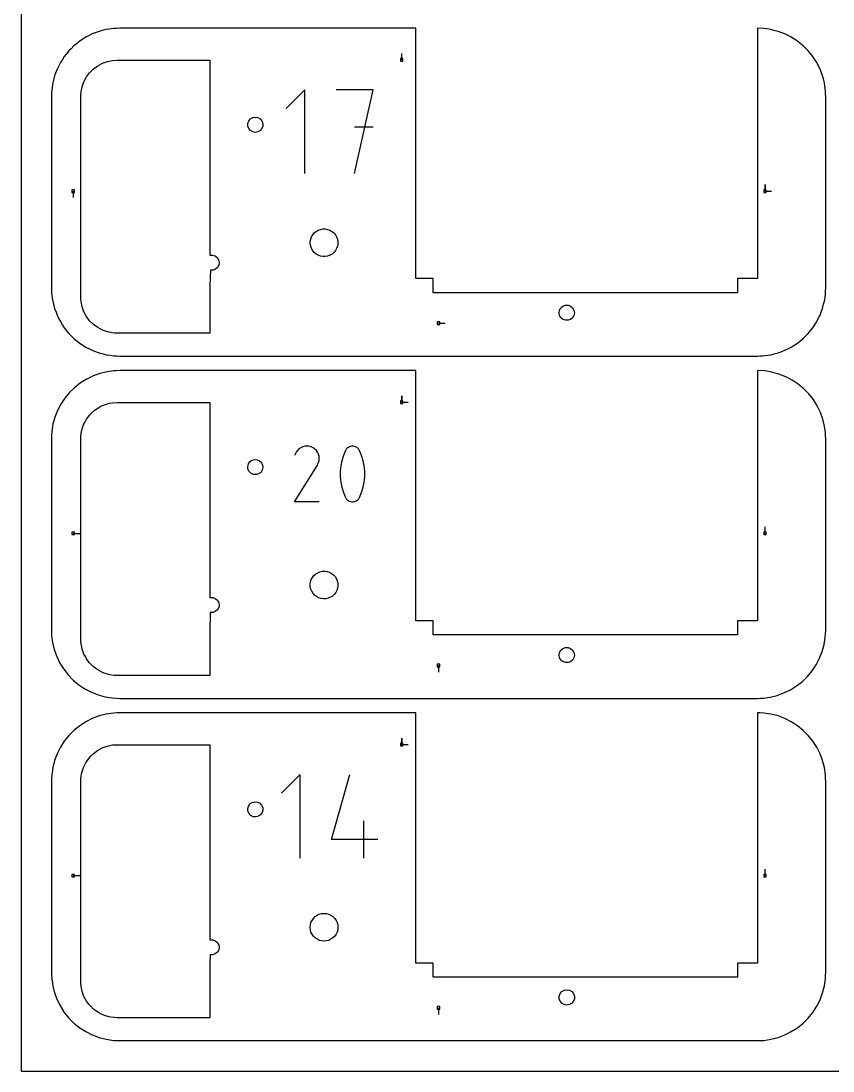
# Model space of a CAD drawing. Extents: x 0 to 570, y 0 to 470.
# Drawn here: x 0 to 178.3, y 0 to 230.6 of the extents above; entities that cross this region are included whole.
import ezdxf

# ---------------------------------------------------------------- set-up
doc = ezdxf.new("R2010")
doc.units = 0

msp = doc.modelspace()

# ---------------------------------------------------------------- linework, layer by layer
at = {"layer": 'annotation', "color": 1}
for p, q in [((83.571877, 222.055631), (83.571877, 223.484381)), ((62.272678, 215.481002), (58.190606, 211.397779)), ((62.272678, 197.119166), (62.272678, 215.481002)), ((77.322509, 215.481002), (69.157215, 215.481002)), ((73.240438, 197.119166), (77.322509, 215.481002)), ((77.322509, 207.304193), (73.240438, 207.304193)), ((163.33438, 193.255631), (163.33438, 194.684381)), ((163.33438, 193.255631), (163.33438, 194.684381)), ((163.33438, 194.684381), (163.33438, 193.255631)), ((11.455633, 193.255631), (11.455633, 191.826881)), ((163.33438, 193.255631), (164.76313, 193.255631)), ((41.452326, 182.21387), (41.452326, 182.174298)), ((41.452241, 172.860721), (41.452242, 172.821154)), ((91.667502, 164.217505), (93.096252, 164.217505)), ((83.571877, 146.880629), (83.571877, 148.309379)), ((83.571877, 146.880629), (83.571877, 148.309379)), ((83.571877, 148.309379), (83.571877, 146.880629)), ((83.571877, 146.880629), (85.000627, 146.880629)), ((60.685411, 136.286217), (60.40213, 135.88452)), ((61.025284, 136.62154), (60.685411, 136.286217)), ((61.411414, 136.887805), (61.025284, 136.62154)), ((61.833462, 137.082326), (61.411414, 136.887805)), ((62.281093, 137.202418), (61.833462, 137.082326)), ((62.74397, 137.245395), (62.281093, 137.202418)), ((63.211757, 137.208574), (62.74397, 137.245395)), ((63.674116, 137.089267), (63.211757, 137.208574)), ((64.120711, 136.884791), (63.674116, 137.089267)), ((64.520142, 136.601156), (64.120711, 136.884791)), ((64.120711, 136.884791), (64.120711, 136.884791)), ((64.85411, 136.260796), (64.520142, 136.601156)), ((65.119645, 135.874142), (64.85411, 136.260796)), ((71.239525, 136.276386), (70.770281, 135.172909)), ((71.397545, 136.539164), (71.239525, 136.276386)), ((71.239525, 136.276386), (71.239525, 136.276386)), ((71.594478, 136.763098), (71.397545, 136.539164)), ((71.823805, 136.946019), (71.594478, 136.763098)), ((72.079006, 137.085762), (71.823805, 136.946019)), ((72.353559, 137.180159), (72.079006, 137.085762)), ((72.640945, 137.227042), (72.353559, 137.180159)), ((72.934642, 137.224246), (72.640945, 137.227042)), ((73.228131, 137.169601), (72.934642, 137.224246)), ((73.514891, 137.060942), (73.228131, 137.169601)), ((73.624668, 137.003255), (73.514891, 137.060942)), ((73.514891, 137.060942), (73.514891, 137.060942)), ((73.730009, 136.936995), (73.624668, 137.003255)), ((73.830403, 136.862685), (73.730009, 136.936995)), ((73.925338, 136.78085), (73.830403, 136.862685)), ((74.014302, 136.692014), (73.925338, 136.78085)), ((74.096783, 136.596702), (74.014302, 136.692014)), ((74.172271, 136.495439), (74.096783, 136.596702)), ((74.240252, 136.388748), (74.172271, 136.495439)), ((74.300215, 136.277154), (74.240252, 136.388748)), ((74.771733, 135.171402), (74.300215, 136.277154)), ((74.300215, 136.277154), (74.300215, 136.277154)), ((60.40213, 135.88452), (60.045165, 135.199761)), ((65.313778, 135.451626), (65.119645, 135.874142)), ((65.433538, 135.003679), (65.313778, 135.451626)), ((65.31689, 133.611566), (65.438064, 134.073218)), ((65.475957, 134.540733), (65.433538, 135.003679)), ((65.438064, 134.073218), (65.475957, 134.540733)), ((70.418349, 134.03743), (70.183727, 132.879003)), ((70.770281, 135.172909), (70.418349, 134.03743)), ((75.125372, 134.034217), (74.771733, 135.171402)), ((75.361131, 132.874653), (75.125372, 134.034217)), ((60.037488, 125.00437), (65.061103, 133.091746)), ((65.061103, 133.091746), (65.067109, 133.099177)), ((65.061103, 133.091746), (65.061103, 133.091746)), ((65.067109, 133.099177), (65.072868, 133.106672)), ((65.072868, 133.106672), (65.078419, 133.114293)), ((65.078419, 133.114293), (65.083799, 133.122103)), ((65.083799, 133.122103), (65.089046, 133.130166)), ((65.089046, 133.130166), (65.094198, 133.138545)), ((65.094198, 133.138545), (65.099294, 133.147304)), ((65.099294, 133.147304), (65.104371, 133.156504)), ((65.104371, 133.156504), (65.109466, 133.16621)), ((65.109466, 133.16621), (65.31689, 133.611566)), ((65.109466, 133.16621), (65.109466, 133.16621)), ((70.183727, 132.879003), (70.066416, 131.706682)), ((70.066416, 131.706682), (70.066416, 130.529521)), ((75.479011, 131.701763), (75.361131, 132.874653)), ((75.479011, 130.524603), (75.479011, 131.701763)), ((70.066416, 130.529521), (70.183727, 129.356575)), ((70.183727, 129.356575), (70.418349, 128.196897)), ((75.125372, 128.193684), (75.361131, 129.352225)), ((75.361131, 129.352225), (75.479011, 130.524603)), ((70.418349, 128.196897), (70.770281, 127.059542)), ((70.770281, 127.059542), (71.239525, 125.953562)), ((74.300215, 125.95433), (74.771733, 127.058035)), ((74.771733, 127.058035), (75.125372, 128.193684)), ((65.474108, 125.00437), (60.037488, 125.00437)), ((71.239525, 125.953562), (71.239525, 125.953562)), ((71.239525, 125.953562), (71.299271, 125.842191)), ((71.299271, 125.842191), (71.366749, 125.736031)), ((71.366749, 125.736031), (71.441678, 125.635407)), ((71.441678, 125.635407), (71.523771, 125.54064)), ((71.523771, 125.54064), (71.612744, 125.452051)), ((71.612744, 125.452051), (71.708314, 125.369965)), ((71.708314, 125.369965), (71.810196, 125.294702)), ((71.810196, 125.294702), (71.918105, 125.226585)), ((71.918105, 125.226585), (72.031758, 125.165936)), ((72.031758, 125.165936), (72.031758, 125.165936)), ((72.031758, 125.165936), (72.316259, 125.059582)), ((72.316259, 125.059582), (72.608039, 125.006743)), ((72.608039, 125.006743), (72.900502, 125.005266)), ((72.900502, 125.005266), (73.18705, 125.052995)), ((73.18705, 125.052995), (73.461088, 125.147776)), ((73.461088, 125.147776), (73.71602, 125.287455)), ((73.71602, 125.287455), (73.945249, 125.469876)), ((73.945249, 125.469876), (74.14218, 125.692886)), ((74.14218, 125.692886), (74.300215, 125.95433)), ((74.300215, 125.95433), (74.300215, 125.95433)), ((11.455633, 118.080628), (12.884383, 118.080628)), ((163.33438, 118.080628), (163.33438, 119.509378)), ((41.45223, 107.038852), (41.45223, 106.999287)), ((41.452235, 97.685719), (41.452237, 97.646155)), ((91.667502, 89.042502), (91.667502, 87.613752)), ((83.571877, 71.705627), (83.571877, 73.134377)), ((83.571877, 71.705627), (83.571877, 73.134377)), ((83.571877, 73.134377), (83.571877, 71.705627)), ((83.571877, 71.705627), (85.000627, 71.705627)), ((61.25763, 65.130998), (57.175558, 61.047775)), ((61.25763, 46.769161), (61.25763, 65.130998)), ((68.142742, 50.851233), (72.21445, 65.130998)), ((75.282049, 46.769161), (75.282049, 54.924092)), ((78.338133, 50.851233), (68.142742, 50.851233)), ((163.33438, 42.905626), (163.33438, 44.334376)), ((11.455633, 42.905626), (12.884383, 42.905626)), ((41.452254, 22.510715), (41.452254, 22.471145)), ((91.667502, 13.8675), (91.667502, 12.43875))]:
    msp.add_line(p, q, dxfattribs=at)
at = {"layer": 'boundary', "color": 5}
for p, q in [((17.146336, 228.319923), (16.284724, 227.996177)), ((17.801056, 228.489141), (17.146336, 228.319923)), ((18.692202, 228.719466), (17.801056, 228.489141)), ((19.361198, 228.818133), (18.692202, 228.719466)), ((20.271775, 228.952431), (19.361198, 228.818133)), ((20.934063, 228.98331), (20.271775, 228.952431)), ((21.667505, 229.017507), (20.934063, 228.98331)), ((72.35178, 229.017507), (21.667505, 229.017507)), ((86.667502, 229.017507), (72.35178, 229.017507)), ((86.667503, 215.126747), (86.667502, 229.017507)), ((163.063223, 228.95243), (161.667505, 229.017507)), ((161.667505, 229.017507), (161.667505, 187.908265)), ((163.724216, 228.854944), (163.063223, 228.95243)), ((164.642802, 228.719466), (163.724216, 228.854944)), ((165.28969, 228.552272), (164.642802, 228.719466)), ((166.188674, 228.319923), (165.28969, 228.552272)), ((166.814121, 228.084915), (166.188674, 228.319923)), ((12.883061, 226.176189), (12.161022, 225.593082)), ((13.451505, 226.542478), (12.883061, 226.176189)), ((14.225221, 227.041037), (13.451505, 226.542478)), ((14.829378, 227.344829), (14.225221, 227.041037)), ((15.651702, 227.758324), (14.829378, 227.344829)), ((16.284724, 227.996177), (15.651702, 227.758324)), ((167.683308, 227.758323), (166.814121, 228.084915)), ((168.280233, 227.458167), (167.683308, 227.758323)), ((169.109783, 227.041037), (168.280233, 227.458167)), ((169.671429, 226.679131), (169.109783, 227.041037)), ((170.45195, 226.176189), (169.671429, 226.679131)), ((170.97608, 225.75291), (170.45195, 226.176189)), ((10.520329, 224.054468), (9.937223, 223.332424)), ((10.990539, 224.524674), (10.520329, 224.054468)), ((11.630545, 225.164677), (10.990539, 224.524674)), ((12.161022, 225.593082), (11.630545, 225.164677)), ((171.704465, 225.164677), (170.97608, 225.75291)), ((172.169048, 224.700097), (171.704465, 225.164677)), ((172.814681, 224.054468), (172.169048, 224.700097)), ((173.23796, 223.530334), (172.814681, 224.054468)), ((8.643972, 221.459792), (8.230476, 220.637467)), ((9.01026, 222.028233), (8.643972, 221.459792)), ((9.508818, 222.801943), (9.01026, 222.028233)), ((9.937223, 223.332424), (9.508818, 222.801943)), ((173.826192, 222.801943), (173.23796, 223.530334)), ((174.188095, 222.240304), (173.826192, 222.801943)), ((174.691032, 221.459792), (174.188095, 222.240304)), ((174.991195, 220.862864), (174.691032, 221.459792)), ((7.602941, 219.171696), (7.365089, 218.538674)), ((7.926683, 220.033311), (7.602941, 219.171696)), ((8.230476, 220.637467), (7.926683, 220.033311)), ((175.408333, 220.033311), (174.991195, 220.862864)), ((175.643336, 219.407862), (175.408333, 220.033311)), ((175.969921, 218.538674), (175.643336, 219.407862)), ((6.965544, 216.992803), (6.831245, 216.082224)), ((7.134763, 217.647525), (6.965544, 216.992803)), ((7.365089, 218.538674), (7.134763, 217.647525)), ((176.137115, 217.891785), (175.969921, 218.538674)), ((176.369466, 216.992803), (176.137115, 217.891785)), ((176.466952, 216.331811), (176.369466, 216.992803)), ((6.701697, 214.750944), (6.6675, 214.017506)), ((6.732576, 215.413227), (6.701697, 214.750944)), ((6.831245, 216.082224), (6.732576, 215.413227)), ((86.667502, 174.017505), (86.667503, 215.126747)), ((176.616044, 215.121199), (176.466952, 216.331811)), ((176.641774, 214.569353), (176.616044, 215.121199)), ((176.667504, 214.017506), (176.641774, 214.569353)), ((6.6675, 214.017506), (6.6675, 205.741036)), ((176.667504, 180.32058), (176.667504, 214.017506)), ((6.6675, 205.741036), (6.6675, 172.017506)), ((161.667505, 187.908265), (161.667505, 174.017506)), ((176.667504, 172.017506), (176.667504, 180.32058)), ((87.707716, 174.017506), (86.667502, 174.017505)), ((90.479082, 174.017506), (87.707716, 174.017506)), ((90.479082, 173.175855), (90.479082, 174.017506)), ((90.479082, 170.933505), (90.479082, 173.175855)), ((160.473004, 174.017506), (157.29058, 174.017505)), ((157.29058, 174.017505), (157.29058, 173.175855)), ((157.29058, 173.175855), (157.29058, 170.933505)), ((161.667505, 174.017506), (160.473004, 174.017506)), ((6.6675, 172.017506), (6.693148, 171.467428)), ((6.693148, 171.467428), (6.718795, 170.917349)), ((6.718795, 170.917349), (6.866875, 169.711205)), ((132.226151, 170.933505), (90.479082, 170.933505)), ((157.29058, 170.933505), (132.226151, 170.933505)), ((176.602428, 170.621784), (176.633197, 171.28171)), ((176.633197, 171.28171), (176.667504, 172.017506)), ((6.866875, 169.711205), (6.965544, 169.042208)), ((6.965544, 169.042208), (7.19587, 168.151061)), ((175.96992, 167.496341), (176.202272, 168.395321)), ((176.202272, 168.395321), (176.369466, 169.042208)), ((176.369466, 169.042208), (176.504942, 169.960792)), ((176.504942, 169.960792), (176.602428, 170.621784)), ((7.19587, 168.151061), (7.36509, 167.49634)), ((7.36509, 167.49634), (7.688832, 166.634723)), ((7.688832, 166.634723), (7.926683, 166.001697)), ((175.408333, 166.001698), (175.734917, 166.870889)), ((175.734917, 166.870889), (175.96992, 167.496341)), ((7.926683, 166.001697), (8.340179, 165.179377)), ((8.340179, 165.179377), (8.643972, 164.575222)), ((8.643972, 164.575222), (9.14253, 163.801508)), ((9.14253, 163.801508), (9.508818, 163.233065)), ((173.826192, 163.233065), (174.329129, 164.01358)), ((174.329129, 164.01358), (174.691032, 164.575222)), ((174.691032, 164.575222), (175.10817, 165.404772)), ((175.10817, 165.404772), (175.408333, 166.001698)), ((9.508818, 163.233065), (10.091924, 162.511025)), ((10.091924, 162.511025), (10.520329, 161.980546)), ((10.520329, 161.980546), (11.160336, 161.34054)), ((171.704465, 160.870331), (172.350098, 161.515964)), ((172.350098, 161.515964), (172.814681, 161.980546)), ((172.814681, 161.980546), (173.402913, 162.708934)), ((173.402913, 162.708934), (173.826192, 163.233065)), ((11.160336, 161.34054), (11.630545, 160.870331)), ((11.630545, 160.870331), (12.352583, 160.287226)), ((12.352583, 160.287226), (12.883061, 159.858822)), ((12.883061, 159.858822), (13.656776, 159.360263)), ((13.656776, 159.360263), (14.225221, 158.993974)), ((169.109783, 158.993974), (169.890304, 159.496916)), ((169.890304, 159.496916), (170.45195, 159.858822)), ((170.45195, 159.858822), (171.180335, 160.447053)), ((171.180335, 160.447053), (171.704465, 160.870331)), ((14.225221, 158.993974), (15.047545, 158.58048)), ((15.047545, 158.58048), (15.651702, 158.276688)), ((15.651702, 158.276688), (16.513315, 157.952944)), ((16.513315, 157.952944), (17.146336, 157.715091)), ((17.146336, 157.715091), (18.037482, 157.484765)), ((18.037482, 157.484765), (18.692202, 157.315545)), ((18.692202, 157.315545), (19.60278, 157.181248)), ((19.60278, 157.181248), (20.271775, 157.08258)), ((20.271775, 157.08258), (20.934062, 157.051702)), ((20.934062, 157.051702), (21.667505, 157.017504)), ((21.667505, 157.017504), (28.564563, 157.017505)), ((28.564563, 157.017505), (40.79638, 157.017504)), ((40.79638, 157.017504), (153.119468, 157.017505)), ((153.119468, 157.017505), (161.667505, 157.017505)), ((161.667505, 157.017505), (162.21935, 157.043235)), ((162.21935, 157.043235), (162.771196, 157.068965)), ((162.771196, 157.068965), (163.981808, 157.218059)), ((163.981808, 157.218059), (164.642802, 157.315545)), ((164.642802, 157.315545), (165.541785, 157.547896)), ((165.541785, 157.547896), (166.188674, 157.715091)), ((166.188674, 157.715091), (167.057861, 158.041681)), ((167.057861, 158.041681), (167.683308, 158.276688)), ((167.683308, 158.276688), (168.512858, 158.693817)), ((168.512858, 158.693817), (169.109783, 158.993974)), ((15.862709, 152.662606), (14.426606, 151.967299)), ((17.364576, 153.201327), (15.862709, 152.662606)), ((18.915201, 153.577353), (17.364576, 153.201327)), ((20.271775, 153.777428), (18.915201, 153.577353)), ((20.8027, 153.802183), (20.271775, 153.777428)), ((21.667505, 153.842504), (20.8027, 153.802183)), ((67.570562, 153.842504), (21.667505, 153.842504)), ((86.667502, 153.842504), (67.570562, 153.842504)), ((86.667503, 135.312458), (86.667502, 153.842504)), ((163.276784, 153.745931), (161.667505, 153.842504)), ((161.667505, 153.842504), (161.667505, 117.37255)), ((164.851806, 153.490445), (163.276784, 153.745931)), ((166.39075, 153.068992), (164.851806, 153.490445)), ((167.876169, 152.486343), (166.39075, 153.068992)), ((169.291246, 151.749107), (167.876169, 152.486343)), ((11.807371, 150.132477), (10.677066, 149.036201)), ((13.072542, 151.123283), (11.807371, 150.132477)), ((14.426606, 151.967299), (13.072542, 151.123283)), ((170.621291, 150.864429), (169.291246, 151.749107)), ((171.854568, 149.839573), (170.621291, 150.864429)), ((9.651619, 147.803768), (8.766068, 146.47427)), ((10.677066, 149.036201), (9.651619, 147.803768)), ((172.951438, 148.710122), (171.854568, 149.839573)), ((173.94312, 147.44548), (172.951438, 148.710122)), ((8.766068, 146.47427), (8.027948, 145.059694)), ((174.788012, 146.091928), (173.94312, 147.44548)), ((175.48426, 144.656231), (174.788012, 146.091928)), ((7.444374, 143.574679), (7.02195, 142.036041)), ((8.027948, 145.059694), (7.444374, 143.574679)), ((176.02394, 143.154667), (175.48426, 144.656231)), ((176.400963, 141.60424), (176.02394, 143.154667)), ((7.02195, 142.036041), (6.765466, 140.461224)), ((176.606827, 140.143873), (176.400963, 141.60424)), ((6.707822, 139.707304), (6.6675, 138.842504)), ((6.6675, 138.842504), (6.6675, 129.083681)), ((6.765466, 140.461224), (6.707822, 139.707304)), ((176.637165, 139.493189), (176.606827, 140.143873)), ((176.667504, 138.842504), (176.637165, 139.493189)), ((176.667504, 106.632695), (176.667504, 138.842504)), ((86.667502, 98.842503), (86.667503, 135.312458)), ((6.6675, 129.083681), (6.6675, 96.842504)), ((161.667505, 117.37255), (161.667505, 98.842503)), ((176.667504, 96.842504), (176.667504, 106.632695)), ((88.05513, 98.842503), (86.667502, 98.842503)), ((90.479082, 98.842503), (88.05513, 98.842503)), ((90.479082, 97.719755), (90.479082, 98.842503)), ((90.479082, 95.758503), (90.479082, 97.719755)), ((160.07406, 98.842503), (157.29058, 98.842503)), ((157.29058, 98.842503), (157.29058, 97.719755)), ((157.29058, 97.719755), (157.29058, 95.758503)), ((161.667505, 98.842503), (160.07406, 98.842503)), ((6.6675, 96.842504), (6.697741, 96.193904)), ((6.697741, 96.193904), (6.727983, 95.545303)), ((6.727983, 95.545303), (6.932654, 94.090205)), ((126.992802, 95.758503), (90.479082, 95.758503)), ((157.29058, 95.758503), (126.992802, 95.758503)), ((176.315447, 93.658203), (176.570931, 95.233221)), ((176.570931, 95.233221), (176.627053, 95.974924)), ((176.627053, 95.974924), (176.667504, 96.842504)), ((6.932654, 94.090205), (7.308683, 92.539578)), ((7.308683, 92.539578), (7.847399, 91.037704)), ((175.893993, 92.11926), (176.315447, 93.658203)), ((7.847399, 91.037704), (8.542708, 89.601605)), ((174.574104, 89.218758), (175.311353, 90.633834)), ((175.311353, 90.633834), (175.893993, 92.11926)), ((8.542708, 89.601605), (9.386722, 88.247544)), ((9.386722, 88.247544), (10.377528, 86.98237)), ((172.664578, 86.655442), (173.689435, 87.888721)), ((173.689435, 87.888721), (174.574104, 89.218758)), ((10.377528, 86.98237), (11.473809, 85.852065)), ((11.473809, 85.852065), (12.706235, 84.826621)), ((170.270487, 84.566891), (171.535123, 85.558571)), ((171.535123, 85.558571), (172.664578, 86.655442)), ((12.706235, 84.826621), (14.035739, 83.941068)), ((14.035739, 83.941068), (15.450316, 83.202949)), ((15.450316, 83.202949), (16.935329, 82.619373)), ((165.97967, 82.486069), (167.481231, 83.025757)), ((167.481231, 83.025757), (168.916922, 83.721993)), ((168.916922, 83.721993), (170.270487, 84.566891)), ((16.935329, 82.619373), (18.473962, 82.19695)), ((18.473962, 82.19695), (20.048777, 81.940467)), ((20.048777, 81.940467), (20.8027, 81.882824)), ((20.8027, 81.882824), (21.667505, 81.842502)), ((21.667505, 81.842502), (29.799858, 81.842502)), ((29.799858, 81.842502), (44.222447, 81.842502)), ((44.222447, 81.842502), (151.588476, 81.842503)), ((151.588476, 81.842503), (161.667505, 81.842503)), ((161.667505, 81.842503), (162.318188, 81.872841)), ((162.318188, 81.872841), (162.968871, 81.903179)), ((162.968871, 81.903179), (164.429241, 82.109046)), ((164.429241, 82.109046), (165.97967, 82.486069)), ((20.271775, 78.602426), (18.692202, 78.369461)), ((21.065426, 78.63943), (20.271775, 78.602426)), ((21.667505, 78.667502), (21.065426, 78.63943)), ((77.132998, 78.667502), (21.667505, 78.667502)), ((86.667502, 78.667502), (77.132998, 78.667502)), ((86.667503, 69.41603), (86.667502, 78.667502)), ((162.28996, 78.63848), (161.667505, 78.667502)), ((161.667505, 78.667502), (161.667505, 32.918974)), ((163.063223, 78.602426), (162.28996, 78.63848)), ((164.642802, 78.369461), (163.063223, 78.602426)), ((14.225221, 76.691033), (12.883061, 75.826184)), ((15.651702, 77.408319), (14.225221, 76.691033)), ((17.146336, 77.969919), (15.651702, 77.408319)), ((18.692202, 78.369461), (17.146336, 77.969919)), ((166.188674, 77.969919), (164.642802, 78.369461)), ((167.683308, 77.408319), (166.188674, 77.969919)), ((169.109783, 76.691033), (167.683308, 77.408319)), ((170.45195, 75.826184), (169.109783, 76.691033)), ((11.630545, 74.814673), (10.520329, 73.704463)), ((12.883061, 75.826184), (11.630545, 74.814673)), ((171.704465, 74.814673), (170.45195, 75.826184)), ((172.814681, 73.704463), (171.704465, 74.814673)), ((9.508818, 72.451939), (8.643972, 71.109788)), ((10.520329, 73.704463), (9.508818, 72.451939)), ((173.826192, 72.451939), (172.814681, 73.704463)), ((174.691032, 71.109788), (173.826192, 72.451939)), ((7.926683, 69.683306), (7.365089, 68.188669)), ((8.643972, 71.109788), (7.926683, 69.683306)), ((86.667502, 23.667501), (86.667503, 69.41603)), ((175.408333, 69.683306), (174.691032, 71.109788)), ((175.969921, 68.188669), (175.408333, 69.683306)), ((7.365089, 68.188669), (6.965544, 66.642799)), ((176.369466, 66.642799), (175.969921, 68.188669)), ((6.732576, 65.063222), (6.695572, 64.269577)), ((6.965544, 66.642799), (6.732576, 65.063222)), ((176.602428, 65.063223), (176.369466, 66.642799)), ((176.639342, 64.271513), (176.602428, 65.063223)), ((6.695572, 64.269577), (6.6675, 63.667502)), ((6.6675, 63.667502), (6.6675, 56.873384)), ((176.667504, 63.667502), (176.639342, 64.271513)), ((176.667504, 28.483458), (176.667504, 63.667502)), ((6.6675, 56.873384), (6.6675, 21.667502)), ((161.667505, 32.918974), (161.667505, 23.667501)), ((176.667504, 21.667502), (176.667504, 28.483458)), ((87.360302, 23.667501), (86.667502, 23.667501)), ((90.479082, 23.667501), (87.360302, 23.667501)), ((90.479082, 23.106948), (90.479082, 23.667501)), ((90.479082, 20.583501), (90.479082, 23.106948)), ((160.871948, 23.667501), (157.29058, 23.667501)), ((157.29058, 23.667501), (157.29058, 23.106948)), ((157.29058, 23.106948), (157.29058, 20.583501)), ((161.667505, 23.667501), (160.871948, 23.667501)), ((6.6675, 21.667502), (6.695572, 21.065426)), ((6.695572, 21.065426), (6.732576, 20.27178)), ((176.602428, 20.27178), (176.639342, 21.06349)), ((176.639342, 21.06349), (176.667504, 21.667502)), ((6.732576, 20.27178), (6.965544, 18.692204)), ((6.965544, 18.692204), (7.36509, 17.146336)), ((137.459501, 20.583501), (90.479082, 20.583501)), ((157.29058, 20.583501), (137.459501, 20.583501)), ((175.96992, 17.146336), (176.369466, 18.692204)), ((176.369466, 18.692204), (176.602428, 20.27178)), ((7.36509, 17.146336), (7.926683, 15.651693)), ((175.408333, 15.651693), (175.96992, 17.146336)), ((7.926683, 15.651693), (8.643972, 14.225218)), ((8.643972, 14.225218), (9.508818, 12.883061)), ((173.826192, 12.883061), (174.691032, 14.225218)), ((174.691032, 14.225218), (175.408333, 15.651693)), ((9.508818, 12.883061), (10.520329, 11.630542)), ((10.520329, 11.630542), (11.630545, 10.520326)), ((171.704465, 10.520326), (172.814681, 11.630542)), ((172.814681, 11.630542), (173.826192, 12.883061)), ((11.630545, 10.520326), (12.883061, 9.508818)), ((12.883061, 9.508818), (14.225221, 8.643969)), ((169.109783, 8.643969), (170.45195, 9.508818)), ((170.45195, 9.508818), (171.704465, 10.520326)), ((14.225221, 8.643969), (15.651702, 7.926683)), ((15.651702, 7.926683), (17.146336, 7.365086)), ((17.146336, 7.365086), (18.692202, 6.965541)), ((18.692202, 6.965541), (19.156782, 6.897022)), ((163.063223, 6.732576), (164.642802, 6.965541)), ((164.642802, 6.965541), (166.188674, 7.365086)), ((166.188674, 7.365086), (167.683308, 7.926683)), ((167.683308, 7.926683), (169.109783, 8.643969)), ((19.156782, 6.897022), (20.271775, 6.732576)), ((20.271775, 6.732576), (21.065425, 6.695572)), ((21.065425, 6.695572), (21.667505, 6.6675)), ((21.667505, 6.6675), (27.329269, 6.6675)), ((27.329269, 6.6675), (37.370313, 6.6675)), ((37.370313, 6.6675), (154.65046, 6.6675)), ((154.65046, 6.6675), (161.667505, 6.6675)), ((161.667505, 6.6675), (162.271515, 6.695662)), ((162.271515, 6.695662), (163.063223, 6.732576))]:
    msp.add_line(p, q, dxfattribs=at)
at = {"layer": 'frame', "color": 5}
for p, q in [((0, 470), (0, 0)), ((0, 0), (570, 0))]:
    msp.add_line(p, q, dxfattribs=at)
at = {"layer": 'hole', "color": 5}
for p, q in [((17.859713, 221.321904), (18.958011, 221.719127)), ((18.958011, 221.719127), (20.102442, 221.952204)), ((20.102442, 221.952204), (21.122498, 222.017507)), ((21.122498, 222.017507), (25.891398, 222.017507)), ((25.891398, 222.017507), (41.452165, 222.017507)), ((41.452165, 222.017507), (41.452165, 211.962699)), ((83.857627, 222.341381), (83.286127, 222.341381)), ((83.286127, 222.341381), (83.286127, 221.769881)), ((83.286127, 221.769881), (83.857627, 221.769881)), ((83.857627, 221.769881), (83.857627, 222.341381)), ((14.371009, 218.309055), (15.067817, 219.246346)), ((15.067817, 219.246346), (15.893663, 220.072192)), ((15.893663, 220.072192), (16.830954, 220.768997)), ((16.830954, 220.768997), (17.859713, 221.321904)), ((13.420879, 216.181998), (13.818105, 217.280296)), ((13.818105, 217.280296), (14.371009, 218.309055)), ((13.122508, 214.017506), (13.157733, 214.56786)), ((13.157733, 214.56786), (13.206224, 215.128046)), ((13.206224, 215.128046), (13.420879, 216.181998)), ((13.122508, 212.533798), (13.122508, 214.017506)), ((13.122508, 210.105912), (13.122508, 212.533798)), ((13.122508, 172.040743), (13.122508, 210.105912)), ((41.452165, 211.962699), (41.452165, 179.15418)), ((49.780273, 208.103354), (49.979046, 208.65094)), ((49.780776, 207.520808), (49.780273, 208.103354)), ((49.979046, 208.65094), (50.353113, 209.097519)), ((50.353113, 209.097519), (50.857359, 209.389229)), ((50.857359, 209.389229), (51.430966, 209.490883)), ((51.430966, 209.490883), (52.004749, 209.39022)), ((52.004749, 209.39022), (52.509501, 209.099382)), ((52.509501, 209.099382), (52.884339, 208.65345)), ((52.884339, 208.65345), (53.084055, 208.106209)), ((53.084055, 208.106209), (53.084558, 207.523662)), ((49.980495, 206.973567), (49.780776, 207.520808)), ((50.354141, 206.528469), (49.980495, 206.973567)), ((50.355333, 206.527635), (50.354141, 206.528469)), ((50.860082, 206.236797), (50.355333, 206.527635)), ((51.433865, 206.136136), (50.860082, 206.236797)), ((52.007472, 206.237788), (51.433865, 206.136136)), ((52.511721, 206.529498), (52.007472, 206.237788)), ((52.885788, 206.976077), (52.511721, 206.529498)), ((53.084558, 207.523662), (52.885788, 206.976077)), ((11.741383, 193.541381), (11.169883, 193.541381)), ((11.169883, 193.541381), (11.169883, 192.969881)), ((11.169883, 192.969881), (11.741383, 192.969881)), ((11.741383, 192.969881), (11.741383, 193.541381)), ((163.62013, 193.541381), (163.04863, 193.541381)), ((163.04863, 193.541381), (163.04863, 192.969881)), ((163.04863, 192.969881), (163.62013, 192.969881)), ((163.62013, 192.969881), (163.62013, 193.541381)), ((64.780597, 184.397561), (65.238832, 184.663127)), ((65.238832, 184.663127), (65.736223, 184.845087)), ((65.736223, 184.845087), (66.257651, 184.937913)), ((66.257651, 184.937913), (66.787279, 184.938782)), ((66.787279, 184.938782), (67.309011, 184.84767)), ((67.309011, 184.84767), (67.806995, 184.667344)), ((67.806995, 184.667344), (68.2661, 184.403283)), ((63.500168, 182.171359), (63.59128, 182.693091)), ((63.59128, 182.693091), (63.771607, 183.191075)), ((63.771607, 183.191075), (64.035668, 183.65018)), ((64.035668, 183.65018), (64.375439, 184.056457)), ((64.375439, 184.056457), (64.780597, 184.397561)), ((68.2661, 184.403283), (68.672377, 184.063512)), ((68.672377, 184.063512), (69.01348, 183.658353)), ((69.01348, 183.658353), (69.279047, 183.200118)), ((69.279047, 183.200118), (69.461007, 182.702729)), ((69.461007, 182.702729), (69.553831, 182.181299)), ((69.553831, 182.181299), (69.554701, 181.651672)), ((63.501038, 181.641732), (63.500168, 182.171359)), ((63.593863, 181.120303), (63.501038, 181.641732)), ((63.775823, 180.622914), (63.593863, 181.120303)), ((64.04139, 180.164678), (63.775823, 180.622914)), ((64.382494, 179.759519), (64.04139, 180.164678)), ((69.019202, 180.172851), (68.679432, 179.766574)), ((69.283263, 180.631956), (69.019202, 180.172851)), ((69.463589, 181.12994), (69.283263, 180.631956)), ((69.554701, 181.651672), (69.463589, 181.12994)), ((41.452165, 179.15418), (42.043723, 179.175433)), ((42.043723, 179.175433), (42.597275, 178.998931)), ((42.597275, 178.998931), (43.057077, 178.643749)), ((43.057077, 178.643749), (43.36767, 178.152722)), ((43.36767, 178.152722), (43.491591, 177.585081)), ((43.491591, 177.585081), (43.413895, 177.00929)), ((64.78877, 179.419747), (64.382494, 179.759519)), ((65.247875, 179.155687), (64.78877, 179.419747)), ((65.74586, 178.975362), (65.247875, 179.155687)), ((66.267591, 178.88425), (65.74586, 178.975362)), ((66.797218, 178.885119), (66.267591, 178.88425)), ((67.318648, 178.977945), (66.797218, 178.885119)), ((67.816037, 179.159904), (67.318648, 178.977945)), ((68.274273, 179.42547), (67.816037, 179.159904)), ((68.679432, 179.766574), (68.274273, 179.42547)), ((41.596284, 175.859579), (41.452165, 172.628796)), ((42.176823, 175.883048), (41.596284, 175.859579)), ((42.714319, 176.103656), (42.176823, 175.883048)), ((43.143951, 176.494795), (42.714319, 176.103656)), ((43.413895, 177.00929), (43.143951, 176.494795)), ((13.145991, 169.650603), (13.122508, 172.040743)), ((41.452165, 172.628796), (41.452165, 162.017505)), ((13.187796, 168.997446), (13.145991, 169.650603)), ((13.420879, 167.853015), (13.187796, 168.997446)), ((13.818105, 166.754713), (13.420879, 167.853015)), ((14.371009, 165.725957), (13.818105, 166.754713)), ((118.142503, 166.517506), (118.243669, 167.091245)), ((118.243669, 165.943764), (118.142503, 166.517506)), ((118.243669, 167.091245), (118.534966, 167.595783)), ((118.534966, 167.595783), (118.981254, 167.970264)), ((118.981254, 167.970264), (119.52871, 168.169522)), ((119.52871, 168.169522), (120.111302, 168.169522)), ((120.111302, 168.169522), (120.658756, 167.970264)), ((120.658756, 167.970264), (121.105043, 167.595783)), ((121.105043, 167.595783), (121.396341, 167.091245)), ((121.396341, 167.091245), (121.497507, 166.517506)), ((121.497507, 166.517506), (121.396341, 165.943764)), ((15.067817, 164.788666), (14.371009, 165.725957)), ((15.893663, 163.962817), (15.067817, 164.788666)), ((16.830954, 163.266015), (15.893663, 163.962817)), ((91.953252, 164.503255), (91.381752, 164.503255)), ((91.381752, 164.503255), (91.381752, 163.931755)), ((91.381752, 163.931755), (91.953252, 163.931755)), ((91.953252, 163.931755), (91.953252, 164.503255)), ((118.534966, 165.439229), (118.243669, 165.943764)), ((118.981254, 165.064748), (118.534966, 165.439229)), ((119.52871, 164.86549), (118.981254, 165.064748)), ((120.111302, 164.86549), (119.52871, 164.86549)), ((120.658756, 165.064748), (120.111302, 164.86549)), ((121.105043, 165.439229), (120.658756, 165.064748)), ((121.396341, 165.943764), (121.105043, 165.439229)), ((17.859713, 162.713111), (16.830954, 163.266015)), ((18.958011, 162.315882), (17.859713, 162.713111)), ((20.011963, 162.101232), (18.958011, 162.315882)), ((20.572147, 162.052736), (20.011963, 162.101232)), ((21.122498, 162.017505), (20.572147, 162.052736)), ((25.891398, 162.017505), (21.122498, 162.017505)), ((41.452165, 162.017505), (25.891398, 162.017505)), ((16.30519, 145.203129), (16.830954, 145.593995)), ((16.830954, 145.593995), (17.282641, 145.836754)), ((17.282641, 145.836754), (17.859713, 146.146902)), ((17.859713, 146.146902), (18.341932, 146.321306)), ((18.341932, 146.321306), (18.958011, 146.544125)), ((18.958011, 146.544125), (19.460485, 146.646459)), ((19.460485, 146.646459), (20.102442, 146.777202)), ((20.102442, 146.777202), (21.122498, 146.842505)), ((21.122498, 146.842505), (27.482415, 146.842505)), ((27.482415, 146.842505), (41.452165, 146.842504)), ((41.452165, 146.842504), (41.452165, 133.433176)), ((83.857627, 147.166379), (83.286127, 147.166379)), ((83.286127, 147.166379), (83.286127, 146.594879)), ((83.286127, 146.594879), (83.857627, 146.594879)), ((83.857627, 146.594879), (83.857627, 147.166379)), ((14.060863, 142.556981), (14.371009, 143.134053)), ((14.371009, 143.134053), (14.67695, 143.54558)), ((14.67695, 143.54558), (15.067817, 144.071344)), ((15.067817, 144.071344), (15.430413, 144.43394)), ((15.430413, 144.43394), (15.893663, 144.89719)), ((15.893663, 144.89719), (16.30519, 145.203129)), ((13.290133, 140.365039), (13.420879, 141.006996)), ((13.420879, 141.006996), (13.595285, 141.489215)), ((13.595285, 141.489215), (13.818105, 142.105294)), ((13.818105, 142.105294), (14.060863, 142.556981)), ((13.122508, 138.842504), (13.169485, 139.576468)), ((13.122508, 136.863796), (13.122508, 138.842504)), ((13.169485, 139.576468), (13.290133, 140.365039)), ((13.122508, 133.62591), (13.122508, 136.863796)), ((49.908845, 133.325397), (50.235659, 133.805064)), ((50.235659, 133.805064), (50.706817, 134.144028)), ((50.706817, 134.144028), (51.265495, 134.301403)), ((51.265495, 134.301403), (51.844305, 134.258208)), ((51.844305, 134.258208), (52.373437, 134.019653)), ((52.373437, 134.019653), (52.789065, 133.614512)), ((13.122508, 97.540741), (13.122508, 133.62591)), ((41.452165, 133.433176), (41.452165, 103.979178)), ((49.765796, 132.762881), (49.908845, 133.325397)), ((49.823767, 132.185362), (49.765796, 132.762881)), ((50.075767, 131.6625), (49.823767, 132.185362)), ((50.491395, 131.257359), (50.075767, 131.6625)), ((52.629173, 131.471947), (52.158014, 131.132984)), ((52.955987, 131.951615), (52.629173, 131.471947)), ((52.789065, 133.614512), (53.041065, 133.091651)), ((53.099034, 132.514132), (52.955987, 131.951615)), ((53.041065, 133.091651), (53.099034, 132.514132)), ((51.020526, 131.018804), (50.491395, 131.257359)), ((51.599336, 130.97561), (51.020526, 131.018804)), ((52.158014, 131.132984), (51.599336, 130.97561)), ((11.741383, 118.366378), (11.169883, 118.366378)), ((11.169883, 118.366378), (11.169883, 117.794878)), ((11.169883, 117.794878), (11.741383, 117.794878)), ((11.741383, 117.794878), (11.741383, 118.366378)), ((163.62013, 118.366378), (163.04863, 118.366378)), ((163.04863, 118.366378), (163.04863, 117.794878)), ((163.04863, 117.794878), (163.62013, 117.794878)), ((163.62013, 117.794878), (163.62013, 118.366378)), ((63.727633, 107.921772), (63.975987, 108.389946)), ((63.975987, 108.389946), (64.301865, 108.80788)), ((64.301865, 108.80788), (64.695365, 109.162878)), ((64.695365, 109.162878), (65.14453, 109.444152)), ((65.14453, 109.444152), (65.635718, 109.643155)), ((65.635718, 109.643155), (66.153998, 109.753842)), ((66.153998, 109.753842), (66.683624, 109.772849)), ((66.683624, 109.772849), (67.208507, 109.699597)), ((67.208507, 109.699597), (67.712693, 109.536314)), ((67.712693, 109.536314), (68.180868, 109.287962)), ((68.180868, 109.287962), (68.598803, 108.962084)), ((68.598803, 108.962084), (68.953799, 108.568584)), ((68.953799, 108.568584), (69.235073, 108.119417)), ((63.4911, 106.892703), (63.56435, 107.417585)), ((63.510106, 106.363076), (63.4911, 106.892703)), ((63.620792, 105.844796), (63.510106, 106.363076)), ((63.56435, 107.417585), (63.727633, 107.921772)), ((69.235073, 108.119417), (69.434077, 107.628231)), ((69.434077, 107.628231), (69.544763, 107.10995)), ((69.56377, 106.580323), (69.490519, 106.055442)), ((69.544763, 107.10995), (69.56377, 106.580323)), ((41.452165, 103.979178), (42.1113, 103.994519)), ((42.1113, 103.994519), (42.658754, 103.795261)), ((42.658754, 103.795261), (43.105044, 103.42078)), ((63.819797, 105.35361), (63.620792, 105.844796)), ((64.101071, 104.904443), (63.819797, 105.35361)), ((64.456068, 104.510943), (64.101071, 104.904443)), ((64.874002, 104.185064), (64.456068, 104.510943)), ((65.342176, 103.936712), (64.874002, 104.185064)), ((65.846364, 103.77343), (65.342176, 103.936712)), ((66.371244, 103.700178), (65.846364, 103.77343)), ((67.419152, 103.829872), (66.900872, 103.719186)), ((67.910339, 104.028875), (67.419152, 103.829872)), ((68.359506, 104.310149), (67.910339, 104.028875)), ((68.753006, 104.665146), (68.359506, 104.310149)), ((69.078883, 105.083081), (68.753006, 104.665146)), ((69.327237, 105.551255), (69.078883, 105.083081)), ((69.490519, 106.055442), (69.327237, 105.551255)), ((43.105044, 103.42078), (43.396339, 102.916242)), ((43.396339, 101.768765), (43.105044, 101.264226)), ((43.396339, 102.916242), (43.497504, 102.342503)), ((43.497504, 102.342503), (43.396339, 101.768765)), ((66.900872, 103.719186), (66.371244, 103.700178)), ((41.51969, 100.692296), (41.452165, 96.368838)), ((41.528708, 100.690489), (41.51969, 100.692296)), ((42.1113, 100.690489), (41.528708, 100.690489)), ((42.658754, 100.889745), (42.1113, 100.690489)), ((43.105044, 101.264226), (42.658754, 100.889745)), ((13.153826, 94.353194), (13.122508, 97.540741)), ((41.452165, 96.368838), (41.452165, 86.842503)), ((13.187796, 93.822444), (13.153826, 94.353194)), ((13.318542, 93.180487), (13.187796, 93.822444)), ((13.420879, 92.678013), (13.318542, 93.180487)), ((13.643699, 92.061931), (13.420879, 92.678013)), ((118.242488, 91.911838), (118.532351, 92.417045)), ((118.532351, 92.417045), (118.977518, 92.792646)), ((118.977518, 92.792646), (119.524305, 92.993339)), ((119.524305, 92.993339), (120.106759, 92.994917)), ((120.106759, 92.994917), (120.654623, 92.797189)), ((120.654623, 92.797189), (121.101818, 92.424006)), ((121.101818, 92.424006), (121.394413, 91.920375)), ((13.818105, 91.579711), (13.643699, 92.061931)), ((14.128251, 91.00264), (13.818105, 91.579711)), ((14.371009, 90.550955), (14.128251, 91.00264)), ((14.761877, 90.025191), (14.371009, 90.550955)), ((15.067817, 89.613664), (14.761877, 90.025191)), ((118.1429, 91.337961), (118.242488, 91.911838)), ((118.245596, 90.764629), (118.1429, 91.337961)), ((118.534966, 90.264227), (118.245596, 90.764629)), ((118.538191, 90.261002), (118.534966, 90.264227)), ((118.985387, 89.887819), (118.538191, 90.261002)), ((121.107659, 90.267962), (120.662491, 89.892362)), ((121.397521, 90.773167), (121.107659, 90.267962)), ((121.394413, 91.920375), (121.497109, 91.347047)), ((121.497109, 91.347047), (121.397521, 90.773167)), ((15.531067, 89.150412), (15.067817, 89.613664)), ((15.893663, 88.787815), (15.531067, 89.150412)), ((16.419427, 88.39695), (15.893663, 88.787815)), ((16.830954, 88.091013), (16.419427, 88.39695)), ((17.408026, 87.780867), (16.830954, 88.091013)), ((17.859713, 87.538109), (17.408026, 87.780867)), ((91.953252, 89.328252), (91.381752, 89.328252)), ((91.381752, 89.328252), (91.381752, 88.756752)), ((91.381752, 88.756752), (91.953252, 88.756752)), ((91.953252, 88.756752), (91.953252, 89.328252)), ((119.533253, 89.69009), (118.985387, 89.887819)), ((120.115707, 89.691668), (119.533253, 89.69009)), ((120.662491, 89.892362), (120.115707, 89.691668)), ((18.475792, 87.315287), (17.859713, 87.538109)), ((18.958011, 87.14088), (18.475792, 87.315287)), ((19.599968, 87.010138), (18.958011, 87.14088)), ((20.388537, 86.889488), (19.599968, 87.010138)), ((21.122499, 86.842503), (20.388537, 86.889488)), ((27.482415, 86.842503), (21.122499, 86.842503)), ((41.452165, 86.842503), (27.482415, 86.842503)), ((18.932904, 71.361909), (20.069162, 71.597669)), ((20.069162, 71.597669), (20.755757, 71.644024)), ((20.755757, 71.644024), (24.300381, 71.667503)), ((24.300381, 71.667503), (41.452165, 71.667502)), ((41.452165, 71.667502), (41.452165, 64.967215)), ((83.857627, 71.991377), (83.286127, 71.991377)), ((83.286127, 71.991377), (83.286127, 71.419877)), ((83.857627, 71.419877), (83.857627, 71.991377)), ((15.297008, 69.125914), (15.890841, 69.719747)), ((15.890841, 69.719747), (16.821522, 70.412963)), ((16.821522, 70.412963), (17.842707, 70.964219)), ((17.842707, 70.964219), (18.932904, 71.361909)), ((83.286127, 71.419877), (83.857627, 71.419877)), ((13.713722, 66.646843), (14.223358, 67.687037)), ((14.223358, 67.687037), (14.878085, 68.642453)), ((14.878085, 68.642453), (15.297008, 69.125914)), ((13.169454, 64.400987), (13.359931, 65.543757)), ((13.359931, 65.543757), (13.713722, 66.646843)), ((41.452165, 64.967215), (41.452165, 28.804176)), ((13.122508, 63.667502), (13.169454, 64.400987)), ((13.122508, 62.678793), (13.122508, 63.667502)), ((13.122508, 61.060907), (13.122508, 62.678793)), ((13.122508, 21.015739), (13.122508, 61.060907)), ((49.769264, 57.627527), (49.925666, 58.186466)), ((49.925666, 58.186466), (50.263802, 58.658204)), ((50.263802, 58.658204), (50.742888, 58.985846)), ((50.742888, 58.985846), (51.305143, 59.12987)), ((51.305143, 59.12987), (51.882749, 59.072906)), ((51.882749, 59.072906), (52.406039, 58.821822)), ((52.406039, 58.821822), (52.811893, 58.406908)), ((52.811893, 58.406908), (53.051365, 57.878205)), ((53.051365, 57.878205), (53.095565, 57.299482)), ((49.813466, 57.048803), (49.769264, 57.627527)), ((50.05294, 56.520099), (49.813466, 57.048803)), ((50.458794, 56.105185), (50.05294, 56.520099)), ((50.982082, 55.854103), (50.458794, 56.105185)), ((51.559688, 55.797139), (50.982082, 55.854103)), ((52.121943, 55.941162), (51.559688, 55.797139)), ((52.601031, 56.268803), (52.121943, 55.941162)), ((52.939167, 56.740543), (52.601031, 56.268803)), ((53.095565, 57.299482), (52.939167, 56.740543)), ((11.741383, 43.191376), (11.169883, 43.191376)), ((11.169883, 43.191376), (11.169883, 42.619876)), ((11.169883, 42.619876), (11.741383, 42.619876)), ((11.741383, 42.619876), (11.741383, 43.191376)), ((163.62013, 43.191376), (163.04863, 43.191376)), ((163.04863, 43.191376), (163.04863, 42.619876)), ((163.04863, 42.619876), (163.62013, 42.619876)), ((163.62013, 42.619876), (163.62013, 43.191376)), ((65.997809, 34.565175), (66.527433, 34.611511)), ((66.527433, 34.611511), (67.057063, 34.565175)), ((63.523771, 32.091138), (63.661372, 32.604673)), ((63.661372, 32.604673), (63.886058, 33.086511)), ((63.886058, 33.086511), (64.191, 33.522013)), ((64.191, 33.522013), (64.566933, 33.897946)), ((64.566933, 33.897946), (65.002432, 34.202889)), ((65.002432, 34.202889), (65.484274, 34.427573)), ((65.484274, 34.427573), (65.997809, 34.565175)), ((67.057063, 34.565175), (67.570596, 34.427573)), ((67.570596, 34.427573), (68.052436, 34.202889)), ((68.052436, 34.202889), (68.487938, 33.897947)), ((68.487938, 33.897947), (68.86387, 33.522013)), ((68.86387, 33.522013), (69.168812, 33.086511)), ((69.168812, 33.086511), (69.393498, 32.604673)), ((69.393498, 32.604673), (69.531097, 32.091138)), ((63.477435, 31.561511), (63.523771, 32.091138)), ((63.523771, 31.031884), (63.477435, 31.561511)), ((63.661372, 30.51835), (63.523771, 31.031884)), ((63.886058, 30.036511), (63.661372, 30.51835)), ((64.190999, 29.601008), (63.886058, 30.036511)), ((69.168812, 30.036511), (68.86387, 29.601008)), ((69.393498, 30.51835), (69.168812, 30.036511)), ((69.531097, 31.031884), (69.393498, 30.51835)), ((69.531097, 32.091138), (69.577435, 31.561511)), ((69.577435, 31.561511), (69.531097, 31.031884)), ((41.452165, 28.804176), (42.1113, 28.819517)), ((42.1113, 28.819517), (42.658753, 28.620259)), ((42.658753, 28.620259), (43.105044, 28.245778)), ((43.105044, 28.245778), (43.396339, 27.741239)), ((43.396339, 27.741239), (43.497504, 27.167501)), ((64.566934, 29.225076), (64.190999, 29.601008)), ((65.002433, 28.920133), (64.566934, 29.225076)), ((65.484274, 28.695449), (65.002433, 28.920133)), ((65.997809, 28.557849), (65.484274, 28.695449)), ((66.527433, 28.511511), (65.997809, 28.557849)), ((67.057063, 28.557849), (66.527433, 28.511511)), ((67.570596, 28.695449), (67.057063, 28.557849)), ((68.052436, 28.920133), (67.570596, 28.695449)), ((68.487938, 29.225076), (68.052436, 28.920133)), ((68.86387, 29.601008), (68.487938, 29.225076)), ((41.528708, 25.515487), (41.452165, 23.363747)), ((42.1113, 25.515487), (41.528708, 25.515487)), ((42.658754, 25.714743), (42.1113, 25.515487)), ((43.105044, 26.089224), (42.658754, 25.714743)), ((43.396339, 26.593762), (43.105044, 26.089224)), ((43.497504, 27.167501), (43.396339, 26.593762)), ((41.452165, 23.363747), (41.452165, 11.667501)), ((13.145981, 19.300758), (13.122508, 21.015739)), ((13.19233, 18.614162), (13.145981, 19.300758)), ((13.428093, 17.477903), (13.19233, 18.614162)), ((13.825787, 16.387704), (13.428093, 17.477903)), ((14.377038, 15.366519), (13.825787, 16.387704)), ((118.167986, 16.458796), (118.367247, 17.006249)), ((118.167986, 15.876207), (118.167986, 16.458796)), ((118.367247, 17.006249), (118.741728, 17.45254)), ((118.741728, 17.45254), (119.246266, 17.743835)), ((119.246266, 17.743835), (119.820005, 17.845002)), ((119.820005, 17.845002), (120.393746, 17.743835)), ((120.393746, 17.743835), (120.898279, 17.45254)), ((120.898279, 17.45254), (121.27276, 17.006249)), ((121.27276, 17.006249), (121.472018, 16.458796)), ((121.472018, 16.458796), (121.472018, 15.876207)), ((14.878085, 14.69255), (14.377038, 15.366519)), ((15.297007, 14.209089), (14.878085, 14.69255)), ((15.89084, 13.615254), (15.297007, 14.209089)), ((91.953252, 14.15325), (91.381752, 14.15325)), ((91.381752, 14.15325), (91.381752, 13.58175)), ((91.953252, 13.58175), (91.953252, 14.15325)), ((118.367247, 15.328751), (118.167986, 15.876207)), ((118.721653, 14.902535), (118.367247, 15.328751)), ((118.741727, 14.88246), (118.721653, 14.902535)), ((119.246266, 14.591165), (118.741727, 14.88246)), ((119.820005, 14.49), (119.246266, 14.591165)), ((120.393746, 14.591166), (119.820005, 14.49)), ((120.898279, 14.88246), (120.393746, 14.591166)), ((121.27276, 15.328751), (120.898279, 14.88246)), ((121.472018, 15.876207), (121.27276, 15.328751)), ((16.147553, 13.423083), (15.89084, 13.615254)), ((17.102967, 12.768358), (16.147553, 13.423083)), ((18.143162, 12.258724), (17.102967, 12.768358)), ((19.246247, 11.904929), (18.143162, 12.258724)), ((20.389016, 11.714455), (19.246247, 11.904929)), ((21.122498, 11.667501), (20.389016, 11.714455)), ((24.300381, 11.667501), (21.122498, 11.667501)), ((41.452165, 11.667501), (24.300381, 11.667501)), ((91.381752, 13.58175), (91.953252, 13.58175))]:
    msp.add_line(p, q, dxfattribs=at)

doc.saveas('drawing.dxf')
